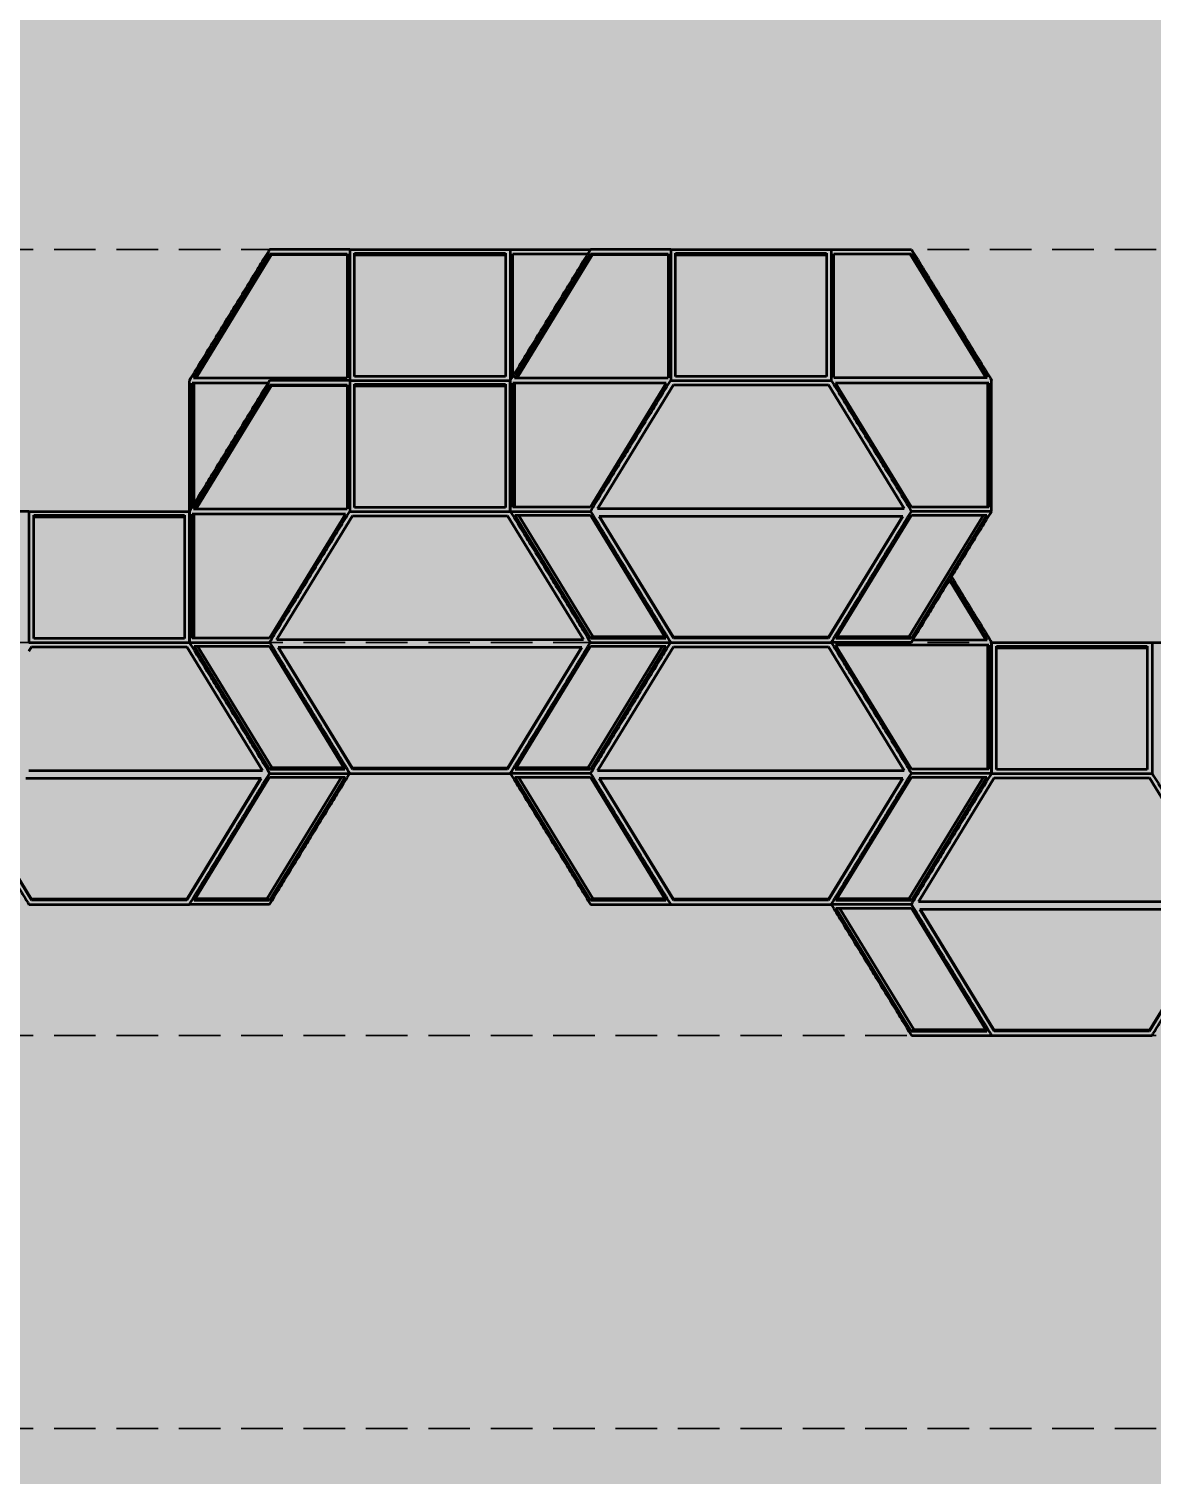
# Model space of a CAD drawing. Header units: millimetres. Extents: x 401 to 30661, y 2016 to 22119.
# Drawn here: x 16189 to 16875, y 8229 to 9112 of the extents above; entities that cross this region are included whole.
import ezdxf

# ---------------------------------------------------------------- set-up
doc = ezdxf.new("R2010")
doc.units = ezdxf.units.MM
doc.linetypes.add('DASHEDX2', pattern=[38.1, 25.4, -12.7])
doc.layers.add('3RD', color=140, linetype='Continuous', lineweight=25, true_color=0x7debff)
doc.layers.add('4TH DETAILS', color=125, linetype='Continuous', lineweight=15, true_color=0x39ffb0)
doc.layers.add('BACKGROUND', color=7, linetype='Continuous', true_color=0x000000)
doc.layers.add('GLOW-CYAN-2', color=7, linetype='Continuous', lineweight=50, true_color=0x7debff, transparency=0.8)
doc.layers.add('GLOW-EMERALD-2', color=7, linetype='Continuous', lineweight=30, true_color=0x39ffb0, transparency=0.8)

msp = doc.modelspace()

# ---------------------------------------------------------------- hatches: boundary and pattern name
at = {"layer": 'BACKGROUND'}
h = msp.add_hatch(color=256, dxfattribs=at)
h.dxf.hatch_style = 1
h.paths.add_polyline_path([(400.723, 2015.745), (30660.634, 2015.745), (30660.634, 22119.328), (400.723, 22119.328)])

# ---------------------------------------------------------------- linework, layer by layer
at = {"layer": '3RD', "linetype": 'Continuous', "extrusion": (0, 1, -2e-16)}
for p, q in [((16290.328, 8900.133), (16336.059, 8974.813)), ((16291.19, 8899.042), (16337.284, 8974.313)), ((16337.284, 8974.313), (16336.059, 8974.813)), ((16336.059, 8974.813), (16381.791, 8974.813)), ((16337.284, 8974.313), (16383.42, 8974.313)), ((16381.791, 8974.813), (16383.42, 8974.813)), ((16383.42, 8974.813), (16383.42, 8972.152)), ((16383.42, 8972.152), (16383.42, 8899.042)), ((16387.96, 8975.096), (16480.118, 8975.096)), ((16387.96, 8899.85), (16387.96, 8975.096)), ((16480.118, 8973.925), (16387.96, 8973.925)), ((16480.118, 8975.096), (16480.118, 8899.85)), ((16484.658, 8900.133), (16484.658, 8974.813)), ((16484.658, 8974.813), (16530.389, 8974.813)), ((16530.206, 8974.513), (16484.658, 8974.513)), ((16486.287, 8900.133), (16532.019, 8974.813)), ((16487.15, 8899.042), (16533.243, 8974.313)), ((16533.243, 8974.313), (16532.019, 8974.813)), ((16532.019, 8974.813), (16577.75, 8974.813)), ((16533.243, 8974.313), (16579.379, 8974.313)), ((16577.75, 8974.813), (16579.379, 8974.813)), ((16579.379, 8974.813), (16579.379, 8972.152)), ((16579.379, 8972.152), (16579.379, 8899.042)), ((16583.919, 8975.096), (16676.077, 8975.096)), ((16583.919, 8899.85), (16583.919, 8975.096)), ((16676.077, 8973.925), (16583.919, 8973.925)), ((16676.077, 8975.096), (16676.077, 8899.85)), ((16680.617, 8900.133), (16680.617, 8974.813)), ((16680.617, 8974.813), (16726.349, 8974.813)), ((16727.243, 8974.513), (16680.617, 8974.513)), ((16726.349, 8974.813), (16727.978, 8974.813)), ((16727.243, 8974.513), (16727.978, 8974.813)), ((16773.414, 8899.115), (16727.243, 8974.513)), ((16727.978, 8974.813), (16774.333, 8899.115)), ((16288.699, 8895.699), (16289.923, 8895.199)), ((16288.699, 8820.133), (16288.699, 8895.699)), ((16334.973, 8895.699), (16288.699, 8895.699)), ((16289.659, 8899.042), (16290.328, 8900.133)), ((16289.659, 8899.042), (16383.42, 8899.042)), ((16289.923, 8822.133), (16289.923, 8895.199)), ((16290.328, 8820.133), (16336.059, 8894.813)), ((16291.19, 8819.042), (16337.284, 8894.313)), ((16337.284, 8894.313), (16336.059, 8894.813)), ((16336.059, 8894.813), (16381.791, 8894.813)), ((16337.284, 8894.313), (16383.42, 8894.313)), ((16381.791, 8894.813), (16383.42, 8894.813)), ((16383.42, 8894.813), (16383.42, 8892.152)), ((16383.42, 8892.152), (16383.42, 8819.042)), ((16480.118, 8899.85), (16387.96, 8899.85)), ((16387.96, 8895.096), (16480.118, 8895.096)), ((16387.96, 8819.85), (16387.96, 8895.096)), ((16480.118, 8893.925), (16387.96, 8893.925)), ((16480.118, 8895.096), (16480.118, 8819.85)), ((16484.658, 8895.699), (16485.883, 8895.199)), ((16484.658, 8820.133), (16484.658, 8895.699)), ((16578.293, 8895.699), (16484.658, 8895.699)), ((16485.619, 8899.042), (16486.287, 8900.133)), ((16485.619, 8899.042), (16579.379, 8899.042)), ((16485.883, 8820.133), (16485.883, 8895.199)), ((16578.293, 8895.699), (16533.648, 8822.794)), ((16536.906, 8820.133), (16582.637, 8894.813)), ((16582.637, 8894.813), (16674.101, 8894.813)), ((16676.077, 8899.85), (16583.919, 8899.85)), ((16674.101, 8894.813), (16677.359, 8894.813)), ((16677.359, 8894.813), (16723.633, 8819.246)), ((16680.617, 8899.115), (16680.617, 8900.133)), ((16680.617, 8899.115), (16774.333, 8899.115)), ((16727.978, 8820.133), (16681.703, 8895.699)), ((16775.338, 8895.699), (16681.703, 8895.699)), ((16774.604, 8895.399), (16775.338, 8895.699)), ((16774.604, 8820.133), (16774.604, 8895.399)), ((16775.338, 8895.699), (16775.338, 8894.813)), ((16775.338, 8894.813), (16775.338, 8820.133)), ((16533.648, 8822.794), (16532.019, 8820.133)), ((16192.001, 8815.096), (16284.159, 8815.096)), ((16192.001, 8739.85), (16192.001, 8815.096)), ((16284.159, 8813.925), (16192.001, 8813.925)), ((16284.159, 8815.096), (16284.159, 8739.85)), ((16288.699, 8815.699), (16289.923, 8815.199)), ((16288.699, 8740.133), (16288.699, 8815.699)), ((16382.334, 8815.699), (16288.699, 8815.699)), ((16289.659, 8819.042), (16290.328, 8820.133)), ((16289.659, 8819.042), (16383.42, 8819.042)), ((16289.923, 8740.133), (16289.923, 8815.199)), ((16382.334, 8815.699), (16337.688, 8742.794)), ((16340.947, 8740.133), (16386.678, 8814.813)), ((16386.678, 8814.813), (16478.141, 8814.813)), ((16480.118, 8819.85), (16387.96, 8819.85)), ((16478.141, 8814.813), (16481.4, 8814.813)), ((16481.4, 8814.813), (16527.674, 8739.246)), ((16532.019, 8820.133), (16484.658, 8820.133)), ((16531.974, 8739.922), (16485.895, 8815.169)), ((16485.895, 8815.169), (16531.974, 8815.169)), ((16488.047, 8815.169), (16533.408, 8741.094)), ((16531.974, 8815.169), (16532.019, 8815.096)), ((16532.019, 8815.096), (16578.053, 8739.922)), ((16536.363, 8819.246), (16536.906, 8820.133)), ((16536.363, 8819.246), (16723.633, 8819.246)), ((16582.637, 8740.133), (16537.217, 8814.304)), ((16722.779, 8814.304), (16537.217, 8814.304)), ((16582.637, 8740.633), (16537.524, 8814.304)), ((16722.779, 8814.304), (16677.359, 8740.133)), ((16722.473, 8814.304), (16677.359, 8740.633)), ((16681.899, 8739.85), (16727.978, 8815.096)), ((16726.543, 8741.021), (16771.905, 8815.096)), ((16729.607, 8820.133), (16727.978, 8820.133)), ((16727.978, 8815.096), (16774.057, 8815.096)), ((16774.057, 8815.096), (16727.978, 8739.85)), ((16775.338, 8820.133), (16729.607, 8820.133)), ((16773.414, 8739.115), (16751.199, 8775.393)), ((16751.658, 8776.143), (16774.333, 8739.115)), ((16337.688, 8742.794), (16336.059, 8740.133)), ((16189.09, 8732.152), (16190.719, 8734.813)), ((16190.719, 8734.813), (16282.182, 8734.813)), ((16284.159, 8739.85), (16192.001, 8739.85)), ((16282.182, 8734.813), (16285.44, 8734.813)), ((16285.44, 8734.813), (16331.715, 8659.246)), ((16336.059, 8740.133), (16288.699, 8740.133)), ((16336.015, 8659.922), (16289.936, 8735.169)), ((16289.936, 8735.169), (16336.015, 8735.169)), ((16292.087, 8735.169), (16337.449, 8661.094)), ((16336.015, 8735.169), (16336.059, 8735.096)), ((16336.059, 8735.096), (16382.094, 8659.922)), ((16340.404, 8739.246), (16340.947, 8740.133)), ((16340.404, 8739.246), (16527.674, 8739.246)), ((16386.678, 8660.133), (16341.258, 8734.304)), ((16526.82, 8734.304), (16341.258, 8734.304)), ((16386.678, 8660.633), (16341.564, 8734.304)), ((16526.82, 8734.304), (16481.4, 8660.133)), ((16526.514, 8734.304), (16481.4, 8660.633)), ((16485.94, 8659.85), (16532.019, 8735.096)), ((16530.584, 8661.021), (16575.946, 8735.096)), ((16533.408, 8741.094), (16531.974, 8739.922)), ((16532.019, 8739.922), (16531.974, 8739.922)), ((16578.053, 8739.922), (16532.019, 8739.922)), ((16532.019, 8735.096), (16578.097, 8735.096)), ((16578.097, 8735.096), (16532.019, 8659.85)), ((16533.408, 8741.094), (16577.336, 8741.094)), ((16536.906, 8660.133), (16582.637, 8734.813)), ((16582.637, 8740.133), (16582.637, 8740.633)), ((16677.359, 8740.633), (16582.637, 8740.633)), ((16674.101, 8740.133), (16582.637, 8740.133)), ((16582.637, 8734.813), (16674.101, 8734.813)), ((16677.359, 8740.133), (16674.101, 8740.133)), ((16674.101, 8734.813), (16677.359, 8734.813)), ((16677.359, 8740.133), (16677.359, 8740.633)), ((16677.359, 8734.813), (16723.633, 8659.246)), ((16727.978, 8660.133), (16681.703, 8735.699)), ((16775.338, 8735.699), (16681.703, 8735.699)), ((16727.978, 8739.85), (16681.899, 8739.85)), ((16682.616, 8741.021), (16726.543, 8741.021)), ((16726.543, 8741.021), (16727.978, 8739.85)), ((16728.983, 8739.115), (16774.333, 8739.115)), ((16774.604, 8735.399), (16775.338, 8735.699)), ((16774.604, 8660.133), (16774.604, 8735.399)), ((16775.338, 8735.699), (16775.338, 8734.813)), ((16775.338, 8734.813), (16775.338, 8660.133)), ((16779.878, 8735.096), (16872.036, 8735.096)), ((16779.878, 8659.85), (16779.878, 8735.096)), ((16872.036, 8733.925), (16779.878, 8733.925)), ((16872.036, 8735.096), (16872.036, 8659.85)), ((16330.861, 8654.304), (16187.149, 8654.304)), ((16189.09, 8659.246), (16331.715, 8659.246)), ((16330.861, 8654.304), (16285.44, 8580.133)), ((16330.554, 8654.304), (16285.44, 8580.633)), ((16289.98, 8579.85), (16336.059, 8655.096)), ((16334.625, 8581.021), (16379.987, 8655.096)), ((16337.449, 8661.094), (16336.015, 8659.922)), ((16336.059, 8659.922), (16336.015, 8659.922)), ((16382.094, 8659.922), (16336.059, 8659.922)), ((16336.059, 8655.096), (16382.138, 8655.096)), ((16382.138, 8655.096), (16336.059, 8579.85)), ((16337.449, 8661.094), (16381.377, 8661.094)), ((16386.678, 8660.133), (16386.678, 8660.633)), ((16481.4, 8660.633), (16386.678, 8660.633)), ((16478.141, 8660.133), (16386.678, 8660.133)), ((16481.4, 8660.133), (16478.141, 8660.133)), ((16481.4, 8660.133), (16481.4, 8660.633)), ((16531.974, 8579.922), (16485.895, 8655.169)), ((16485.895, 8655.169), (16531.974, 8655.169)), ((16532.019, 8659.85), (16485.94, 8659.85)), ((16486.657, 8661.021), (16530.584, 8661.021)), ((16488.047, 8655.169), (16533.408, 8581.094)), ((16530.584, 8661.021), (16532.019, 8659.85)), ((16531.974, 8655.169), (16532.019, 8655.096)), ((16532.019, 8655.096), (16578.053, 8579.922)), ((16536.363, 8659.246), (16536.906, 8660.133)), ((16536.363, 8659.246), (16723.633, 8659.246)), ((16582.637, 8580.133), (16537.217, 8654.304)), ((16722.779, 8654.304), (16537.217, 8654.304)), ((16582.637, 8580.633), (16537.524, 8654.304)), ((16722.779, 8654.304), (16677.359, 8580.133)), ((16722.473, 8654.304), (16677.359, 8580.633)), ((16681.899, 8579.85), (16727.978, 8655.096)), ((16726.543, 8581.021), (16771.905, 8655.096)), ((16729.607, 8660.133), (16727.978, 8660.133)), ((16727.978, 8655.096), (16774.057, 8655.096)), ((16774.057, 8655.096), (16727.978, 8579.85)), ((16775.338, 8660.133), (16729.607, 8660.133)), ((16732.865, 8580.133), (16778.597, 8654.813)), ((16778.597, 8654.813), (16870.06, 8654.813)), ((16872.036, 8659.85), (16779.878, 8659.85)), ((16870.06, 8654.813), (16873.318, 8654.813)), ((16873.318, 8654.813), (16919.593, 8579.246)), ((16190.719, 8580.133), (16166.224, 8620.133)), ((16190.719, 8580.633), (16166.377, 8620.383)), ((16190.719, 8580.133), (16190.719, 8580.633)), ((16285.44, 8580.633), (16190.719, 8580.633)), ((16282.182, 8580.133), (16190.719, 8580.133)), ((16285.44, 8580.133), (16282.182, 8580.133)), ((16285.44, 8580.133), (16285.44, 8580.633)), ((16336.059, 8579.85), (16289.98, 8579.85)), ((16290.698, 8581.021), (16334.625, 8581.021)), ((16334.625, 8581.021), (16336.059, 8579.85)), ((16533.408, 8581.094), (16531.974, 8579.922)), ((16532.019, 8579.922), (16531.974, 8579.922)), ((16578.053, 8579.922), (16532.019, 8579.922)), ((16533.408, 8581.094), (16577.336, 8581.094)), ((16582.637, 8580.133), (16582.637, 8580.633)), ((16677.359, 8580.633), (16582.637, 8580.633)), ((16674.101, 8580.133), (16582.637, 8580.133)), ((16677.359, 8580.133), (16674.101, 8580.133)), ((16677.359, 8580.133), (16677.359, 8580.633)), ((16727.933, 8499.922), (16681.854, 8575.169)), ((16681.854, 8575.169), (16727.933, 8575.169)), ((16727.978, 8579.85), (16681.899, 8579.85)), ((16682.616, 8581.021), (16726.543, 8581.021)), ((16684.006, 8575.169), (16729.367, 8501.094)), ((16726.543, 8581.021), (16727.978, 8579.85)), ((16727.933, 8575.169), (16727.978, 8575.096)), ((16727.978, 8575.096), (16774.012, 8499.922)), ((16732.322, 8579.246), (16732.865, 8580.133)), ((16732.322, 8579.246), (16919.593, 8579.246)), ((16778.597, 8500.133), (16733.177, 8574.304)), ((16918.738, 8574.304), (16733.177, 8574.304)), ((16778.597, 8500.633), (16733.483, 8574.304)), ((16918.738, 8574.304), (16873.318, 8500.133)), ((16918.432, 8574.304), (16873.318, 8500.633)), ((16729.367, 8501.094), (16727.933, 8499.922)), ((16727.978, 8499.922), (16727.933, 8499.922)), ((16774.012, 8499.922), (16727.978, 8499.922)), ((16729.367, 8501.094), (16773.295, 8501.094)), ((16778.597, 8500.133), (16778.597, 8500.633)), ((16873.318, 8500.633), (16778.597, 8500.633)), ((16870.06, 8500.133), (16778.597, 8500.133)), ((16873.318, 8500.133), (16870.06, 8500.133)), ((16873.318, 8500.133), (16873.318, 8500.633))]:
    msp.add_line(p, q, dxfattribs=at)
at = {"layer": '3RD', "linetype": 'Continuous'}
for points in [[(16336.059, 8977.473), (16287.07, 8897.473)], [(16385.049, 8977.473), (16336.059, 8977.473)], [(16385.049, 8977.473), (16483.029, 8977.473)], [(16385.049, 8977.473), (16385.049, 8897.473)], [(16483.029, 8977.473), (16532.019, 8977.473)], [(16483.029, 8977.473), (16483.029, 8897.473)], [(16532.019, 8977.473), (16483.029, 8897.473)], [(16581.008, 8977.473), (16532.019, 8977.473)], [(16581.008, 8977.473), (16678.988, 8977.473)], [(16581.008, 8977.473), (16581.008, 8897.473)], [(16678.988, 8977.473), (16727.978, 8977.473)], [(16678.988, 8977.473), (16678.988, 8897.473)], [(16727.978, 8977.473), (16776.968, 8897.473)], [(16336.059, 8897.473), (16287.07, 8817.473)], [(16287.07, 8817.473), (16287.07, 8897.473)], [(16385.049, 8897.473), (16336.059, 8897.473)], [(16385.049, 8897.473), (16483.029, 8897.473)], [(16385.049, 8897.473), (16385.049, 8817.473)], [(16483.029, 8897.473), (16483.029, 8817.473)], [(16483.029, 8817.473), (16483.029, 8897.473)], [(16532.019, 8817.473), (16581.008, 8897.473)], [(16581.008, 8897.473), (16678.988, 8897.473)], [(16678.988, 8897.473), (16727.978, 8817.473)], [(16776.968, 8817.473), (16776.968, 8897.473)], [(16189.09, 8817.473), (16140.1, 8817.473)], [(16189.09, 8817.473), (16287.07, 8817.473)], [(16189.09, 8817.473), (16189.09, 8737.473)], [(16287.07, 8817.473), (16287.07, 8737.473)], [(16287.07, 8737.473), (16287.07, 8817.473)], [(16336.059, 8737.473), (16385.049, 8817.473)], [(16385.049, 8817.473), (16483.029, 8817.473)], [(16483.029, 8817.473), (16532.019, 8737.473)], [(16483.029, 8817.473), (16532.019, 8817.473)], [(16483.029, 8817.473), (16532.019, 8737.473)], [(16532.019, 8817.473), (16581.008, 8737.473)], [(16678.988, 8737.473), (16727.978, 8817.473)], [(16727.978, 8737.473), (16776.968, 8817.473)], [(16776.968, 8817.473), (16727.978, 8817.473)], [(16752.473, 8777.473), (16776.968, 8737.473)], [(16189.09, 8737.473), (16287.07, 8737.473)], [(16287.07, 8737.473), (16336.059, 8657.473)], [(16287.07, 8737.473), (16336.059, 8737.473)], [(16287.07, 8737.473), (16336.059, 8657.473)], [(16336.059, 8737.473), (16385.049, 8657.473)], [(16483.029, 8657.473), (16532.019, 8737.473)], [(16532.019, 8657.473), (16581.008, 8737.473)], [(16532.019, 8737.473), (16581.008, 8737.473)], [(16532.019, 8657.473), (16581.008, 8737.473)], [(16581.008, 8737.473), (16678.988, 8737.473)], [(16727.978, 8737.473), (16678.988, 8737.473)], [(16678.988, 8737.473), (16727.978, 8657.473)], [(16776.968, 8737.473), (16874.947, 8737.473)], [(16776.968, 8737.473), (16776.968, 8657.473)], [(16776.968, 8657.473), (16776.968, 8737.473)], [(16874.947, 8737.473), (16917.242, 8737.473)], [(16874.947, 8737.473), (16874.947, 8657.473)], [(16287.07, 8577.473), (16336.059, 8657.473)], [(16336.059, 8577.473), (16385.049, 8657.473)], [(16336.059, 8657.473), (16385.049, 8657.473)], [(16385.049, 8657.473), (16483.029, 8657.473)], [(16532.019, 8657.473), (16483.029, 8657.473)], [(16483.029, 8657.473), (16532.019, 8577.473)], [(16532.019, 8657.473), (16581.008, 8577.473)], [(16678.988, 8577.473), (16727.978, 8657.473)], [(16727.978, 8577.473), (16776.968, 8657.473)], [(16727.978, 8577.473), (16776.968, 8657.473)], [(16776.968, 8657.473), (16727.978, 8657.473)], [(16776.968, 8657.473), (16874.947, 8657.473)], [(16874.947, 8657.473), (16923.937, 8577.473)], [(16164.595, 8617.473), (16189.09, 8577.473)], [(16189.09, 8577.473), (16287.07, 8577.473)], [(16336.059, 8577.473), (16287.07, 8577.473)], [(16532.019, 8577.473), (16581.008, 8577.473)], [(16581.008, 8577.473), (16678.988, 8577.473)], [(16678.988, 8577.473), (16727.978, 8497.473)], [(16727.978, 8577.473), (16678.988, 8577.473)], [(16727.978, 8577.473), (16776.968, 8497.473)], [(16874.947, 8497.473), (16923.937, 8577.473)], [(16727.978, 8497.473), (16776.968, 8497.473)], [(16776.968, 8497.473), (16874.947, 8497.473)]]:
    msp.add_open_spline(points, degree=1, dxfattribs=at)
at = {"layer": '4TH DETAILS', "linetype": 'DASHEDX2'}
for p, q in [((18249.126, 8977.473), (14249.126, 8977.473)), ((18249.126, 8737.473), (14249.126, 8737.473)), ((18249.126, 8497.473), (14249.126, 8497.473)), ((18249.126, 8257.473), (14249.126, 8257.473))]:
    msp.add_line(p, q, dxfattribs=at)
at = {"layer": 'GLOW-CYAN-2', "linetype": 'Continuous', "extrusion": (0, 1, -2e-16)}
for p, q in [((16290.328, 8900.133), (16336.059, 8974.813)), ((16291.19, 8899.042), (16337.284, 8974.313)), ((16337.284, 8974.313), (16336.059, 8974.813)), ((16336.059, 8974.813), (16381.791, 8974.813)), ((16337.284, 8974.313), (16383.42, 8974.313)), ((16381.791, 8974.813), (16383.42, 8974.813)), ((16383.42, 8974.813), (16383.42, 8972.152)), ((16383.42, 8972.152), (16383.42, 8899.042)), ((16387.96, 8975.096), (16480.118, 8975.096)), ((16387.96, 8899.85), (16387.96, 8975.096)), ((16480.118, 8973.925), (16387.96, 8973.925)), ((16480.118, 8975.096), (16480.118, 8899.85)), ((16484.658, 8900.133), (16484.658, 8974.813)), ((16484.658, 8974.813), (16530.389, 8974.813)), ((16530.206, 8974.513), (16484.658, 8974.513)), ((16486.287, 8900.133), (16532.019, 8974.813)), ((16487.15, 8899.042), (16533.243, 8974.313)), ((16533.243, 8974.313), (16532.019, 8974.813)), ((16532.019, 8974.813), (16577.75, 8974.813)), ((16533.243, 8974.313), (16579.379, 8974.313)), ((16577.75, 8974.813), (16579.379, 8974.813)), ((16579.379, 8974.813), (16579.379, 8972.152)), ((16579.379, 8972.152), (16579.379, 8899.042)), ((16583.919, 8975.096), (16676.077, 8975.096)), ((16583.919, 8899.85), (16583.919, 8975.096)), ((16676.077, 8973.925), (16583.919, 8973.925)), ((16676.077, 8975.096), (16676.077, 8899.85)), ((16680.617, 8900.133), (16680.617, 8974.813)), ((16680.617, 8974.813), (16726.349, 8974.813)), ((16727.243, 8974.513), (16680.617, 8974.513)), ((16726.349, 8974.813), (16727.978, 8974.813)), ((16727.243, 8974.513), (16727.978, 8974.813)), ((16773.414, 8899.115), (16727.243, 8974.513)), ((16727.978, 8974.813), (16774.333, 8899.115)), ((16288.699, 8895.699), (16289.923, 8895.199)), ((16288.699, 8820.133), (16288.699, 8895.699)), ((16334.973, 8895.699), (16288.699, 8895.699)), ((16289.659, 8899.042), (16290.328, 8900.133)), ((16289.659, 8899.042), (16383.42, 8899.042)), ((16289.923, 8822.133), (16289.923, 8895.199)), ((16290.328, 8820.133), (16336.059, 8894.813)), ((16291.19, 8819.042), (16337.284, 8894.313)), ((16337.284, 8894.313), (16336.059, 8894.813)), ((16336.059, 8894.813), (16381.791, 8894.813)), ((16337.284, 8894.313), (16383.42, 8894.313)), ((16381.791, 8894.813), (16383.42, 8894.813)), ((16383.42, 8894.813), (16383.42, 8892.152)), ((16383.42, 8892.152), (16383.42, 8819.042)), ((16480.118, 8899.85), (16387.96, 8899.85)), ((16387.96, 8895.096), (16480.118, 8895.096)), ((16387.96, 8819.85), (16387.96, 8895.096)), ((16480.118, 8893.925), (16387.96, 8893.925)), ((16480.118, 8895.096), (16480.118, 8819.85)), ((16484.658, 8895.699), (16485.883, 8895.199)), ((16484.658, 8820.133), (16484.658, 8895.699)), ((16578.293, 8895.699), (16484.658, 8895.699)), ((16485.619, 8899.042), (16486.287, 8900.133)), ((16485.619, 8899.042), (16579.379, 8899.042)), ((16485.883, 8820.133), (16485.883, 8895.199)), ((16578.293, 8895.699), (16533.648, 8822.794)), ((16536.906, 8820.133), (16582.637, 8894.813)), ((16582.637, 8894.813), (16674.101, 8894.813)), ((16676.077, 8899.85), (16583.919, 8899.85)), ((16674.101, 8894.813), (16677.359, 8894.813)), ((16677.359, 8894.813), (16723.633, 8819.246)), ((16680.617, 8899.115), (16680.617, 8900.133)), ((16680.617, 8899.115), (16774.333, 8899.115)), ((16727.978, 8820.133), (16681.703, 8895.699)), ((16775.338, 8895.699), (16681.703, 8895.699)), ((16774.604, 8895.399), (16775.338, 8895.699)), ((16774.604, 8820.133), (16774.604, 8895.399)), ((16775.338, 8895.699), (16775.338, 8894.813)), ((16775.338, 8894.813), (16775.338, 8820.133)), ((16533.648, 8822.794), (16532.019, 8820.133)), ((16192.001, 8815.096), (16284.159, 8815.096)), ((16192.001, 8739.85), (16192.001, 8815.096)), ((16284.159, 8813.925), (16192.001, 8813.925)), ((16284.159, 8815.096), (16284.159, 8739.85)), ((16288.699, 8815.699), (16289.923, 8815.199)), ((16288.699, 8740.133), (16288.699, 8815.699)), ((16382.334, 8815.699), (16288.699, 8815.699)), ((16289.659, 8819.042), (16290.328, 8820.133)), ((16289.659, 8819.042), (16383.42, 8819.042)), ((16289.923, 8740.133), (16289.923, 8815.199)), ((16382.334, 8815.699), (16337.688, 8742.794)), ((16340.947, 8740.133), (16386.678, 8814.813)), ((16386.678, 8814.813), (16478.141, 8814.813)), ((16480.118, 8819.85), (16387.96, 8819.85)), ((16478.141, 8814.813), (16481.4, 8814.813)), ((16481.4, 8814.813), (16527.674, 8739.246)), ((16532.019, 8820.133), (16484.658, 8820.133)), ((16531.974, 8739.922), (16485.895, 8815.169)), ((16485.895, 8815.169), (16531.974, 8815.169)), ((16488.047, 8815.169), (16533.408, 8741.094)), ((16531.974, 8815.169), (16532.019, 8815.096)), ((16532.019, 8815.096), (16578.053, 8739.922)), ((16536.363, 8819.246), (16536.906, 8820.133)), ((16536.363, 8819.246), (16723.633, 8819.246)), ((16582.637, 8740.133), (16537.217, 8814.304)), ((16722.779, 8814.304), (16537.217, 8814.304)), ((16582.637, 8740.633), (16537.524, 8814.304)), ((16722.779, 8814.304), (16677.359, 8740.133)), ((16722.473, 8814.304), (16677.359, 8740.633)), ((16681.899, 8739.85), (16727.978, 8815.096)), ((16726.543, 8741.021), (16771.905, 8815.096)), ((16729.607, 8820.133), (16727.978, 8820.133)), ((16727.978, 8815.096), (16774.057, 8815.096)), ((16774.057, 8815.096), (16727.978, 8739.85)), ((16775.338, 8820.133), (16729.607, 8820.133)), ((16773.414, 8739.115), (16751.199, 8775.393)), ((16751.658, 8776.143), (16774.333, 8739.115)), ((16337.688, 8742.794), (16336.059, 8740.133)), ((16189.09, 8732.152), (16190.719, 8734.813)), ((16190.719, 8734.813), (16282.182, 8734.813)), ((16284.159, 8739.85), (16192.001, 8739.85)), ((16282.182, 8734.813), (16285.44, 8734.813)), ((16285.44, 8734.813), (16331.715, 8659.246)), ((16336.059, 8740.133), (16288.699, 8740.133)), ((16336.015, 8659.922), (16289.936, 8735.169)), ((16289.936, 8735.169), (16336.015, 8735.169)), ((16292.087, 8735.169), (16337.449, 8661.094)), ((16336.015, 8735.169), (16336.059, 8735.096)), ((16336.059, 8735.096), (16382.094, 8659.922)), ((16340.404, 8739.246), (16340.947, 8740.133)), ((16340.404, 8739.246), (16527.674, 8739.246)), ((16386.678, 8660.133), (16341.258, 8734.304)), ((16526.82, 8734.304), (16341.258, 8734.304)), ((16386.678, 8660.633), (16341.564, 8734.304)), ((16526.82, 8734.304), (16481.4, 8660.133)), ((16526.514, 8734.304), (16481.4, 8660.633)), ((16485.94, 8659.85), (16532.019, 8735.096)), ((16530.584, 8661.021), (16575.946, 8735.096)), ((16533.408, 8741.094), (16531.974, 8739.922)), ((16532.019, 8739.922), (16531.974, 8739.922)), ((16578.053, 8739.922), (16532.019, 8739.922)), ((16532.019, 8735.096), (16578.097, 8735.096)), ((16578.097, 8735.096), (16532.019, 8659.85)), ((16533.408, 8741.094), (16577.336, 8741.094)), ((16536.906, 8660.133), (16582.637, 8734.813)), ((16582.637, 8740.133), (16582.637, 8740.633)), ((16677.359, 8740.633), (16582.637, 8740.633)), ((16674.101, 8740.133), (16582.637, 8740.133)), ((16582.637, 8734.813), (16674.101, 8734.813)), ((16677.359, 8740.133), (16674.101, 8740.133)), ((16674.101, 8734.813), (16677.359, 8734.813)), ((16677.359, 8740.133), (16677.359, 8740.633)), ((16677.359, 8734.813), (16723.633, 8659.246)), ((16727.978, 8660.133), (16681.703, 8735.699)), ((16775.338, 8735.699), (16681.703, 8735.699)), ((16727.978, 8739.85), (16681.899, 8739.85)), ((16682.616, 8741.021), (16726.543, 8741.021)), ((16726.543, 8741.021), (16727.978, 8739.85)), ((16728.983, 8739.115), (16774.333, 8739.115)), ((16774.604, 8735.399), (16775.338, 8735.699)), ((16774.604, 8660.133), (16774.604, 8735.399)), ((16775.338, 8735.699), (16775.338, 8734.813)), ((16775.338, 8734.813), (16775.338, 8660.133)), ((16779.878, 8735.096), (16872.036, 8735.096)), ((16779.878, 8659.85), (16779.878, 8735.096)), ((16872.036, 8733.925), (16779.878, 8733.925)), ((16872.036, 8735.096), (16872.036, 8659.85)), ((16330.861, 8654.304), (16187.149, 8654.304)), ((16189.09, 8659.246), (16331.715, 8659.246)), ((16330.861, 8654.304), (16285.44, 8580.133)), ((16330.554, 8654.304), (16285.44, 8580.633)), ((16289.98, 8579.85), (16336.059, 8655.096)), ((16334.625, 8581.021), (16379.987, 8655.096)), ((16337.449, 8661.094), (16336.015, 8659.922)), ((16336.059, 8659.922), (16336.015, 8659.922)), ((16382.094, 8659.922), (16336.059, 8659.922)), ((16336.059, 8655.096), (16382.138, 8655.096)), ((16382.138, 8655.096), (16336.059, 8579.85)), ((16337.449, 8661.094), (16381.377, 8661.094)), ((16386.678, 8660.133), (16386.678, 8660.633)), ((16481.4, 8660.633), (16386.678, 8660.633)), ((16478.141, 8660.133), (16386.678, 8660.133)), ((16481.4, 8660.133), (16478.141, 8660.133)), ((16481.4, 8660.133), (16481.4, 8660.633)), ((16531.974, 8579.922), (16485.895, 8655.169)), ((16485.895, 8655.169), (16531.974, 8655.169)), ((16532.019, 8659.85), (16485.94, 8659.85)), ((16486.657, 8661.021), (16530.584, 8661.021)), ((16488.047, 8655.169), (16533.408, 8581.094)), ((16530.584, 8661.021), (16532.019, 8659.85)), ((16531.974, 8655.169), (16532.019, 8655.096)), ((16532.019, 8655.096), (16578.053, 8579.922)), ((16536.363, 8659.246), (16536.906, 8660.133)), ((16536.363, 8659.246), (16723.633, 8659.246)), ((16582.637, 8580.133), (16537.217, 8654.304)), ((16722.779, 8654.304), (16537.217, 8654.304)), ((16582.637, 8580.633), (16537.524, 8654.304)), ((16722.779, 8654.304), (16677.359, 8580.133)), ((16722.473, 8654.304), (16677.359, 8580.633)), ((16681.899, 8579.85), (16727.978, 8655.096)), ((16726.543, 8581.021), (16771.905, 8655.096)), ((16729.607, 8660.133), (16727.978, 8660.133)), ((16727.978, 8655.096), (16774.057, 8655.096)), ((16774.057, 8655.096), (16727.978, 8579.85)), ((16775.338, 8660.133), (16729.607, 8660.133)), ((16732.865, 8580.133), (16778.597, 8654.813)), ((16778.597, 8654.813), (16870.06, 8654.813)), ((16872.036, 8659.85), (16779.878, 8659.85)), ((16870.06, 8654.813), (16873.318, 8654.813)), ((16873.318, 8654.813), (16919.593, 8579.246)), ((16190.719, 8580.133), (16166.224, 8620.133)), ((16190.719, 8580.633), (16166.377, 8620.383)), ((16190.719, 8580.133), (16190.719, 8580.633)), ((16285.44, 8580.633), (16190.719, 8580.633)), ((16282.182, 8580.133), (16190.719, 8580.133)), ((16285.44, 8580.133), (16282.182, 8580.133)), ((16285.44, 8580.133), (16285.44, 8580.633)), ((16336.059, 8579.85), (16289.98, 8579.85)), ((16290.698, 8581.021), (16334.625, 8581.021)), ((16334.625, 8581.021), (16336.059, 8579.85)), ((16533.408, 8581.094), (16531.974, 8579.922)), ((16532.019, 8579.922), (16531.974, 8579.922)), ((16578.053, 8579.922), (16532.019, 8579.922)), ((16533.408, 8581.094), (16577.336, 8581.094)), ((16582.637, 8580.133), (16582.637, 8580.633)), ((16677.359, 8580.633), (16582.637, 8580.633)), ((16674.101, 8580.133), (16582.637, 8580.133)), ((16677.359, 8580.133), (16674.101, 8580.133)), ((16677.359, 8580.133), (16677.359, 8580.633)), ((16727.933, 8499.922), (16681.854, 8575.169)), ((16681.854, 8575.169), (16727.933, 8575.169)), ((16727.978, 8579.85), (16681.899, 8579.85)), ((16682.616, 8581.021), (16726.543, 8581.021)), ((16684.006, 8575.169), (16729.367, 8501.094)), ((16726.543, 8581.021), (16727.978, 8579.85)), ((16727.933, 8575.169), (16727.978, 8575.096)), ((16727.978, 8575.096), (16774.012, 8499.922)), ((16732.322, 8579.246), (16732.865, 8580.133)), ((16732.322, 8579.246), (16919.593, 8579.246)), ((16778.597, 8500.133), (16733.177, 8574.304)), ((16918.738, 8574.304), (16733.177, 8574.304)), ((16778.597, 8500.633), (16733.483, 8574.304)), ((16918.738, 8574.304), (16873.318, 8500.133)), ((16918.432, 8574.304), (16873.318, 8500.633)), ((16729.367, 8501.094), (16727.933, 8499.922)), ((16727.978, 8499.922), (16727.933, 8499.922)), ((16774.012, 8499.922), (16727.978, 8499.922)), ((16729.367, 8501.094), (16773.295, 8501.094)), ((16778.597, 8500.133), (16778.597, 8500.633)), ((16873.318, 8500.633), (16778.597, 8500.633)), ((16870.06, 8500.133), (16778.597, 8500.133)), ((16873.318, 8500.133), (16870.06, 8500.133)), ((16873.318, 8500.133), (16873.318, 8500.633))]:
    msp.add_line(p, q, dxfattribs=at)
at = {"layer": 'GLOW-CYAN-2', "linetype": 'Continuous'}
for points in [[(16336.059, 8977.473), (16287.07, 8897.473)], [(16385.049, 8977.473), (16336.059, 8977.473)], [(16385.049, 8977.473), (16483.029, 8977.473)], [(16385.049, 8977.473), (16385.049, 8897.473)], [(16483.029, 8977.473), (16532.019, 8977.473)], [(16483.029, 8977.473), (16483.029, 8897.473)], [(16532.019, 8977.473), (16483.029, 8897.473)], [(16581.008, 8977.473), (16532.019, 8977.473)], [(16581.008, 8977.473), (16678.988, 8977.473)], [(16581.008, 8977.473), (16581.008, 8897.473)], [(16678.988, 8977.473), (16727.978, 8977.473)], [(16678.988, 8977.473), (16678.988, 8897.473)], [(16727.978, 8977.473), (16776.968, 8897.473)], [(16336.059, 8897.473), (16287.07, 8817.473)], [(16287.07, 8817.473), (16287.07, 8897.473)], [(16385.049, 8897.473), (16336.059, 8897.473)], [(16385.049, 8897.473), (16483.029, 8897.473)], [(16385.049, 8897.473), (16385.049, 8817.473)], [(16483.029, 8897.473), (16483.029, 8817.473)], [(16483.029, 8817.473), (16483.029, 8897.473)], [(16532.019, 8817.473), (16581.008, 8897.473)], [(16581.008, 8897.473), (16678.988, 8897.473)], [(16678.988, 8897.473), (16727.978, 8817.473)], [(16776.968, 8817.473), (16776.968, 8897.473)], [(16189.09, 8817.473), (16140.1, 8817.473)], [(16189.09, 8817.473), (16287.07, 8817.473)], [(16189.09, 8817.473), (16189.09, 8737.473)], [(16287.07, 8817.473), (16287.07, 8737.473)], [(16287.07, 8737.473), (16287.07, 8817.473)], [(16336.059, 8737.473), (16385.049, 8817.473)], [(16385.049, 8817.473), (16483.029, 8817.473)], [(16483.029, 8817.473), (16532.019, 8737.473)], [(16483.029, 8817.473), (16532.019, 8817.473)], [(16483.029, 8817.473), (16532.019, 8737.473)], [(16532.019, 8817.473), (16581.008, 8737.473)], [(16678.988, 8737.473), (16727.978, 8817.473)], [(16727.978, 8737.473), (16776.968, 8817.473)], [(16776.968, 8817.473), (16727.978, 8817.473)], [(16752.473, 8777.473), (16776.968, 8737.473)], [(16189.09, 8737.473), (16287.07, 8737.473)], [(16287.07, 8737.473), (16336.059, 8657.473)], [(16287.07, 8737.473), (16336.059, 8737.473)], [(16287.07, 8737.473), (16336.059, 8657.473)], [(16336.059, 8737.473), (16385.049, 8657.473)], [(16483.029, 8657.473), (16532.019, 8737.473)], [(16532.019, 8657.473), (16581.008, 8737.473)], [(16532.019, 8737.473), (16581.008, 8737.473)], [(16532.019, 8657.473), (16581.008, 8737.473)], [(16581.008, 8737.473), (16678.988, 8737.473)], [(16727.978, 8737.473), (16678.988, 8737.473)], [(16678.988, 8737.473), (16727.978, 8657.473)], [(16776.968, 8737.473), (16874.947, 8737.473)], [(16776.968, 8737.473), (16776.968, 8657.473)], [(16776.968, 8657.473), (16776.968, 8737.473)], [(16874.947, 8737.473), (16917.242, 8737.473)], [(16874.947, 8737.473), (16874.947, 8657.473)], [(16287.07, 8577.473), (16336.059, 8657.473)], [(16336.059, 8577.473), (16385.049, 8657.473)], [(16336.059, 8657.473), (16385.049, 8657.473)], [(16385.049, 8657.473), (16483.029, 8657.473)], [(16532.019, 8657.473), (16483.029, 8657.473)], [(16483.029, 8657.473), (16532.019, 8577.473)], [(16532.019, 8657.473), (16581.008, 8577.473)], [(16678.988, 8577.473), (16727.978, 8657.473)], [(16727.978, 8577.473), (16776.968, 8657.473)], [(16727.978, 8577.473), (16776.968, 8657.473)], [(16776.968, 8657.473), (16727.978, 8657.473)], [(16776.968, 8657.473), (16874.947, 8657.473)], [(16874.947, 8657.473), (16923.937, 8577.473)], [(16164.595, 8617.473), (16189.09, 8577.473)], [(16189.09, 8577.473), (16287.07, 8577.473)], [(16336.059, 8577.473), (16287.07, 8577.473)], [(16532.019, 8577.473), (16581.008, 8577.473)], [(16581.008, 8577.473), (16678.988, 8577.473)], [(16678.988, 8577.473), (16727.978, 8497.473)], [(16727.978, 8577.473), (16678.988, 8577.473)], [(16727.978, 8577.473), (16776.968, 8497.473)], [(16874.947, 8497.473), (16923.937, 8577.473)], [(16727.978, 8497.473), (16776.968, 8497.473)], [(16776.968, 8497.473), (16874.947, 8497.473)]]:
    msp.add_open_spline(points, degree=1, dxfattribs=at)
at = {"layer": 'GLOW-EMERALD-2', "linetype": 'DASHEDX2'}
for p, q in [((18249.126, 8977.473), (14249.126, 8977.473)), ((18249.126, 8737.473), (14249.126, 8737.473)), ((18249.126, 8497.473), (14249.126, 8497.473)), ((18249.126, 8257.473), (14249.126, 8257.473))]:
    msp.add_line(p, q, dxfattribs=at)

doc.saveas('drawing.dxf')
